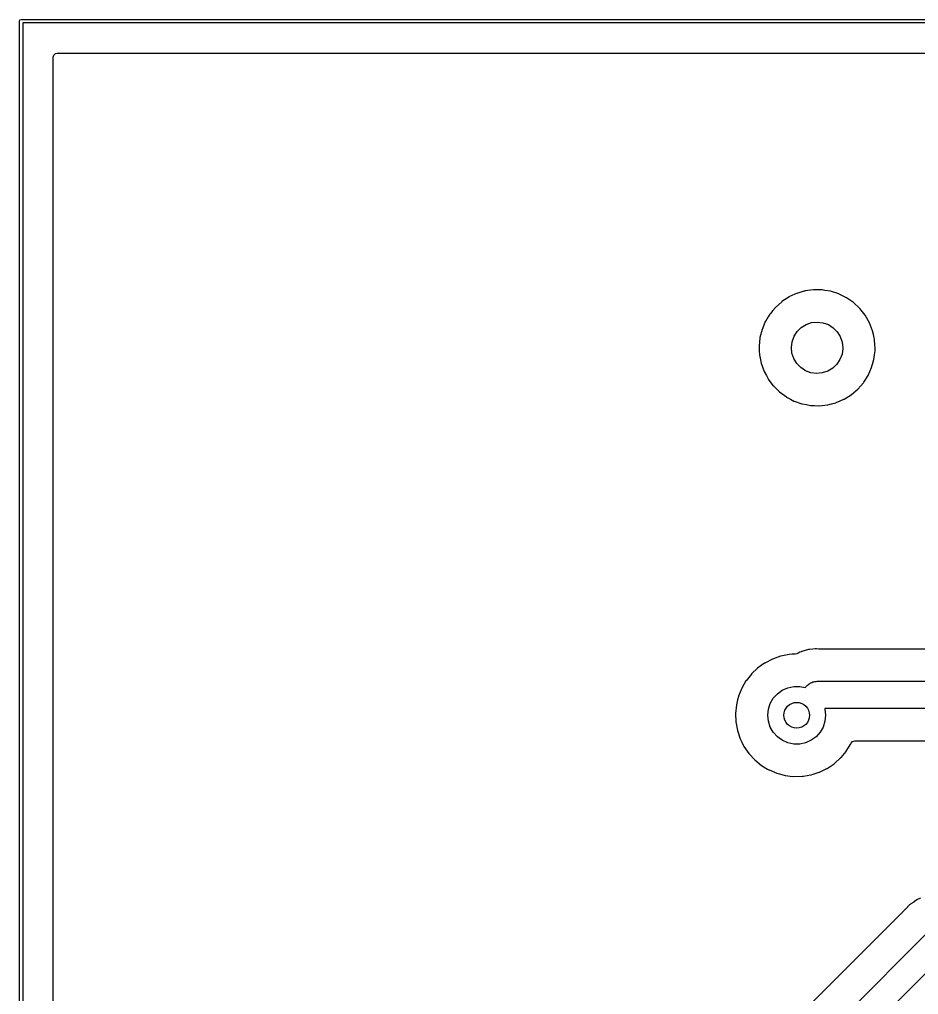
# Model space of a CAD drawing. Extents: x 86.3 to 160.1, y -151.8 to -76.2.
# Drawn here: x 86.31 to 114.28, y -106.47 to -76.15 of the extents above; entities that cross this region are included whole.
import ezdxf

# ---------------------------------------------------------------- set-up
doc = ezdxf.new("R2010")
doc.units = 0
doc.layers.add('BLACK', color=7, linetype='CONTINUOUS')

msp = doc.modelspace()

# ---------------------------------------------------------------- linework, layer by layer
at = {"layer": 'BLACK', "linetype": 'CONTINUOUS'}
for p, q in [((86.31, -76.2), (86.3246, -76.1646)), ((86.31, -151.765), (86.31, -76.2)), ((86.3246, -76.1646), (86.36, -76.15)), ((86.36, -76.15), (160.02, -76.15)), ((86.41, -76.25), (86.41, -151.715)), ((159.97, -76.25), (86.41, -76.25)), ((87.3605, -77.3265), (87.3805, -77.2584)), ((87.3605, -150.638), (87.3605, -77.3265)), ((87.3805, -77.2584), (87.4342, -77.2119)), ((87.4342, -77.2119), (87.4865, -77.2005)), ((87.4865, -77.2005), (122.964, -77.2005)), ((110.714, -84.6043), (110.493, -84.6688)), ((110.745, -84.5952), (110.714, -84.6043)), ((110.75, -84.5939), (110.745, -84.5952)), ((110.745, -84.5952), (110.745, -84.5952)), ((111.015, -84.5578), (110.75, -84.5939)), ((111.019, -84.5579), (111.015, -84.5578)), ((111.149, -84.5596), (111.019, -84.5579)), ((111.019, -84.5579), (111.019, -84.5579)), ((111.282, -84.5613), (111.149, -84.5596)), ((111.287, -84.5621), (111.282, -84.5613)), ((111.361, -84.5741), (111.287, -84.5621)), ((111.287, -84.5621), (111.287, -84.5621)), ((111.546, -84.6043), (111.361, -84.5741)), ((111.801, -84.6859), (111.546, -84.6043)), ((110.246, -84.7834), (110.03, -84.925)), ((110.25, -84.7808), (110.246, -84.7834)), ((110.437, -84.6947), (110.25, -84.7808)), ((110.488, -84.6708), (110.437, -84.6947)), ((110.493, -84.6688), (110.488, -84.6708)), ((110.488, -84.6708), (110.488, -84.6708)), ((111.806, -84.688), (111.801, -84.6859)), ((112.037, -84.8022), (111.806, -84.688)), ((111.806, -84.688), (111.806, -84.688)), ((112.041, -84.8043), (112.037, -84.8022)), ((112.261, -84.9568), (112.041, -84.8043)), ((109.749, -85.1987), (109.673, -85.2895)), ((109.826, -85.1058), (109.749, -85.1987)), ((110.026, -84.9276), (109.826, -85.1058)), ((110.03, -84.925), (110.026, -84.9276)), ((110.03, -84.925), (110.03, -84.925)), ((112.456, -85.1402), (112.261, -84.9568)), ((112.622, -85.3503), (112.456, -85.1402)), ((109.602, -85.3982), (109.516, -85.5403)), ((109.653, -85.3155), (109.602, -85.3982)), ((109.655, -85.3115), (109.653, -85.3155)), ((109.673, -85.2895), (109.655, -85.3115)), ((112.755, -85.5827), (112.622, -85.3503)), ((109.412, -85.7916), (109.348, -86.0419)), ((109.413, -85.7871), (109.412, -85.7916)), ((109.412, -85.7916), (109.412, -85.7916)), ((109.465, -85.662), (109.413, -85.7871)), ((109.514, -85.5446), (109.465, -85.662)), ((109.516, -85.5403), (109.514, -85.5446)), ((109.514, -85.5446), (109.514, -85.5446)), ((110.505, -85.8544), (110.632, -85.7296)), ((110.632, -85.7296), (110.784, -85.6361)), ((110.784, -85.6361), (110.953, -85.5787)), ((110.953, -85.5787), (111.131, -85.56)), ((111.131, -85.56), (111.308, -85.5811)), ((111.308, -85.5811), (111.476, -85.641)), ((111.476, -85.641), (111.626, -85.7365)), ((111.626, -85.7365), (111.752, -85.8631)), ((112.852, -85.8321), (112.755, -85.5827)), ((109.347, -86.0465), (109.32, -86.3127)), ((109.348, -86.0419), (109.347, -86.0465)), ((110.347, -86.1719), (110.408, -86.0043)), ((110.408, -86.0043), (110.505, -85.8544)), ((111.752, -85.8631), (111.846, -86.0143)), ((111.846, -86.0143), (111.905, -86.1828)), ((112.878, -85.9492), (112.852, -85.8321)), ((112.9, -86.0465), (112.878, -85.9492)), ((112.911, -86.0931), (112.9, -86.0465)), ((112.911, -86.0978), (112.911, -86.0931)), ((112.925, -86.2792), (112.911, -86.0978)), ((112.911, -86.0978), (112.911, -86.0978)), ((109.32, -86.3127), (109.32, -86.3174)), ((109.32, -86.3174), (109.327, -86.4513)), ((109.32, -86.3174), (109.32, -86.3174)), ((110.325, -86.3488), (110.347, -86.1719)), ((110.342, -86.5263), (110.325, -86.3488)), ((111.925, -86.3823), (111.9, -86.559)), ((111.905, -86.1828), (111.925, -86.36)), ((111.925, -86.36), (111.925, -86.3823)), ((112.931, -86.36), (112.925, -86.2792)), ((112.928, -86.4545), (112.931, -86.36)), ((109.327, -86.4513), (109.333, -86.58)), ((109.333, -86.58), (109.385, -86.8425)), ((110.399, -86.6956), (110.342, -86.5263)), ((110.491, -86.8481), (110.399, -86.6956)), ((111.837, -86.7257), (111.738, -86.8742)), ((111.9, -86.559), (111.837, -86.7257)), ((112.872, -86.8), (112.893, -86.7245)), ((112.893, -86.7245), (112.894, -86.72)), ((112.893, -86.7245), (112.893, -86.7245)), ((112.894, -86.72), (112.912, -86.58)), ((112.912, -86.58), (112.928, -86.4576)), ((112.928, -86.4576), (112.928, -86.4545)), ((112.928, -86.4576), (112.928, -86.4576)), ((109.385, -86.8425), (109.476, -87.0944)), ((110.615, -86.9764), (110.491, -86.8481)), ((110.764, -87.0741), (110.615, -86.9764)), ((111.609, -86.9972), (111.455, -87.0885)), ((111.738, -86.8742), (111.609, -86.9972)), ((112.712, -87.2215), (112.822, -86.9775)), ((112.822, -86.9775), (112.872, -86.8)), ((109.476, -87.0944), (109.478, -87.0985)), ((109.478, -87.0985), (109.546, -87.2255)), ((109.546, -87.2255), (109.602, -87.3301)), ((109.602, -87.3301), (109.605, -87.3339)), ((109.605, -87.3339), (109.605, -87.3339)), ((109.605, -87.3339), (109.689, -87.4466)), ((110.931, -87.1362), (110.764, -87.0741)), ((111.108, -87.1598), (110.931, -87.1362)), ((111.286, -87.1437), (111.108, -87.1598)), ((111.455, -87.0885), (111.286, -87.1437)), ((112.58, -87.4268), (112.709, -87.2255)), ((112.709, -87.2255), (112.712, -87.2215)), ((112.709, -87.2255), (112.709, -87.2255)), ((109.689, -87.4466), (109.762, -87.5445)), ((109.762, -87.5445), (109.766, -87.5478)), ((109.766, -87.5478), (109.766, -87.5478)), ((109.766, -87.5478), (109.9, -87.6805)), ((112.391, -87.6478), (112.484, -87.5408)), ((112.484, -87.5408), (112.564, -87.4501)), ((112.564, -87.4501), (112.567, -87.4466)), ((112.564, -87.4501), (112.564, -87.4501)), ((112.567, -87.4466), (112.58, -87.4268)), ((109.9, -87.6805), (109.952, -87.733)), ((109.952, -87.733), (110.168, -87.8912)), ((110.168, -87.8912), (110.172, -87.8934)), ((110.172, -87.8934), (110.172, -87.8934)), ((110.172, -87.8934), (110.302, -87.9615)), ((111.963, -87.9591), (112.182, -87.8232)), ((112.182, -87.8232), (112.186, -87.8207)), ((112.182, -87.8232), (112.182, -87.8232)), ((112.186, -87.8207), (112.2, -87.8091)), ((112.2, -87.8091), (112.387, -87.6508)), ((112.387, -87.6508), (112.391, -87.6478)), ((112.387, -87.6508), (112.387, -87.6508)), ((110.302, -87.9615), (110.405, -88.0158)), ((110.405, -88.0158), (110.409, -88.0173)), ((110.409, -88.0173), (110.653, -88.1025)), ((110.653, -88.1025), (110.653, -88.1025)), ((110.653, -88.1025), (110.658, -88.104)), ((110.658, -88.104), (110.662, -88.1049)), ((110.662, -88.1049), (110.79, -88.1292)), ((110.79, -88.1292), (110.921, -88.1539)), ((110.921, -88.1539), (111.048, -88.1589)), ((111.048, -88.1589), (111.183, -88.1643)), ((111.183, -88.1643), (111.183, -88.1643)), ((111.183, -88.1643), (111.188, -88.1644)), ((111.188, -88.1644), (111.284, -88.1539)), ((111.284, -88.1539), (111.449, -88.1358)), ((111.449, -88.1358), (111.454, -88.1353)), ((111.449, -88.1358), (111.449, -88.1358)), ((111.454, -88.1353), (111.57, -88.1049)), ((111.57, -88.1049), (111.708, -88.0684)), ((111.708, -88.0684), (111.713, -88.0672)), ((111.713, -88.0672), (111.838, -88.0136)), ((111.838, -88.0136), (111.954, -87.9634)), ((111.954, -87.9634), (111.959, -87.9615)), ((111.954, -87.9634), (111.954, -87.9634)), ((111.959, -87.9615), (111.963, -87.9591)), ((111.963, -87.9591), (111.963, -87.9591)), ((110.626, -95.8146), (110.59, -95.8314)), ((110.631, -95.8123), (110.626, -95.8146)), ((110.626, -95.8146), (110.626, -95.8146)), ((110.636, -95.8109), (110.631, -95.8123)), ((110.64, -95.8093), (110.636, -95.8109)), ((110.645, -95.8078), (110.64, -95.8093)), ((110.65, -95.8056), (110.645, -95.8078)), ((110.717, -95.788), (110.65, -95.8056)), ((110.756, -95.7779), (110.717, -95.788)), ((110.758, -95.7774), (110.756, -95.7779)), ((110.859, -95.7497), (110.758, -95.7774)), ((110.864, -95.7483), (110.859, -95.7497)), ((110.859, -95.7497), (110.859, -95.7497)), ((110.87, -95.7478), (110.864, -95.7483)), ((110.874, -95.7469), (110.87, -95.7478)), ((110.879, -95.7461), (110.874, -95.7469)), ((110.884, -95.7448), (110.879, -95.7461)), ((110.889, -95.7443), (110.884, -95.7448)), ((110.994, -95.7355), (110.889, -95.7443)), ((110.889, -95.7443), (110.889, -95.7443)), ((110.995, -95.7353), (110.994, -95.7355)), ((111.068, -95.7282), (110.995, -95.7353)), ((111.105, -95.7245), (111.068, -95.7282)), ((111.11, -95.7249), (111.105, -95.7245)), ((111.171, -95.7292), (111.11, -95.7249)), ((111.11, -95.7249), (111.11, -95.7249)), ((111.18, -95.7295), (111.171, -95.7292)), ((116.012, -95.7295), (111.18, -95.7295)), ((109.733, -96.0414), (109.494, -96.1654)), ((109.987, -95.9522), (109.733, -96.0414)), ((109.992, -95.9513), (109.987, -95.9522)), ((110.149, -95.9199), (109.992, -95.9513)), ((109.992, -95.9513), (109.992, -95.9513)), ((110.251, -95.8997), (110.149, -95.9199)), ((110.346, -95.8944), (110.251, -95.8997)), ((110.444, -95.8891), (110.346, -95.8944)), ((110.489, -95.8781), (110.444, -95.8891)), ((110.518, -95.8648), (110.489, -95.8781)), ((110.53, -95.8597), (110.518, -95.8648)), ((110.531, -95.859), (110.53, -95.8597)), ((110.537, -95.8563), (110.531, -95.859)), ((110.59, -95.8314), (110.537, -95.8563)), ((109.272, -96.325), (109.085, -96.5034)), ((109.275, -96.3219), (109.272, -96.325)), ((109.272, -96.325), (109.272, -96.325)), ((109.385, -96.2435), (109.275, -96.3219)), ((109.491, -96.168), (109.385, -96.2435)), ((109.494, -96.1654), (109.491, -96.168)), ((109.491, -96.168), (109.491, -96.168)), ((108.912, -96.7229), (108.781, -96.9479)), ((108.914, -96.719), (108.912, -96.7229)), ((109.081, -96.5077), (108.914, -96.719)), ((109.085, -96.5034), (109.081, -96.5077)), ((111.027, -96.7456), (111.059, -96.7352)), ((111.059, -96.7352), (111.092, -96.7352)), ((111.092, -96.7352), (111.125, -96.73)), ((111.125, -96.73), (116.513, -96.73)), ((108.779, -96.9518), (108.678, -97.2012)), ((108.781, -96.9479), (108.779, -96.9518)), ((108.781, -96.9479), (108.781, -96.9479)), ((109.888, -97.1212), (110.04, -97.0106)), ((110.04, -97.0106), (110.212, -96.934)), ((110.212, -96.934), (110.396, -96.8949)), ((110.396, -96.8949), (110.584, -96.8949)), ((110.584, -96.8949), (110.749, -96.93)), ((110.749, -96.93), (110.824, -96.8545)), ((110.824, -96.8545), (110.852, -96.8348)), ((110.852, -96.8348), (110.875, -96.8112)), ((110.875, -96.8112), (110.905, -96.796)), ((110.905, -96.796), (110.932, -96.7763)), ((110.932, -96.7763), (110.964, -96.766)), ((110.964, -96.766), (110.994, -96.7508)), ((110.994, -96.7508), (111.027, -96.7456)), ((108.651, -97.3084), (108.613, -97.4624)), ((108.677, -97.2055), (108.651, -97.3084)), ((108.678, -97.2012), (108.677, -97.2055)), ((108.677, -97.2055), (108.677, -97.2055)), ((109.668, -97.4239), (109.762, -97.261)), ((109.762, -97.261), (109.888, -97.1212)), ((108.613, -97.4624), (108.586, -97.7302)), ((109.59, -97.79), (109.61, -97.6029)), ((109.61, -97.6029), (109.668, -97.4239)), ((116.516, -97.58), (111.363, -97.58)), ((111.363, -97.58), (111.37, -97.6029)), ((111.37, -97.6029), (111.39, -97.79)), ((108.586, -97.7302), (108.596, -97.9991)), ((109.61, -97.9771), (109.59, -97.79)), ((111.39, -97.79), (111.37, -97.9771)), ((108.596, -97.9991), (108.645, -98.2638)), ((109.668, -98.1561), (109.61, -97.9771)), ((109.762, -98.319), (109.668, -98.1561)), ((111.312, -98.1561), (111.218, -98.319)), ((111.37, -97.9771), (111.312, -98.1561)), ((108.645, -98.2638), (108.73, -98.5191)), ((108.73, -98.5191), (108.732, -98.5231)), ((108.732, -98.5231), (108.732, -98.5231)), ((108.732, -98.5231), (108.782, -98.6235)), ((109.888, -98.4588), (109.762, -98.319)), ((110.04, -98.5694), (109.888, -98.4588)), ((111.092, -98.4588), (110.94, -98.5694)), ((111.218, -98.319), (111.092, -98.4588)), ((108.782, -98.6235), (108.85, -98.7599)), ((108.85, -98.7599), (109.003, -98.9813)), ((110.212, -98.646), (110.04, -98.5694)), ((110.396, -98.6851), (110.212, -98.646)), ((110.584, -98.6851), (110.396, -98.6851)), ((110.768, -98.646), (110.584, -98.6851)), ((110.94, -98.5694), (110.768, -98.646)), ((112.031, -98.9099), (112.174, -98.6816)), ((112.174, -98.6816), (112.185, -98.6556)), ((112.185, -98.6556), (112.231, -98.6013)), ((112.231, -98.6013), (112.301, -98.5805)), ((112.301, -98.5805), (115.534, -98.5805)), ((109.003, -98.9813), (109.006, -98.9846)), ((109.006, -98.9846), (109.183, -99.1757)), ((111.661, -99.2926), (111.855, -99.1189)), ((111.855, -99.1189), (111.858, -99.116)), ((111.858, -99.116), (111.871, -99.1006)), ((111.871, -99.1006), (112.029, -98.9133)), ((112.029, -98.9133), (112.031, -98.9099)), ((112.029, -98.9133), (112.029, -98.9133)), ((109.183, -99.1757), (109.183, -99.1757)), ((109.183, -99.1757), (109.186, -99.1789)), ((109.186, -99.1789), (109.394, -99.3489)), ((109.394, -99.3489), (109.398, -99.3512)), ((109.398, -99.3512), (109.398, -99.3512)), ((109.398, -99.3512), (109.582, -99.462)), ((109.582, -99.462), (109.625, -99.4877)), ((111.195, -99.5596), (111.43, -99.447)), ((111.43, -99.447), (111.434, -99.4451)), ((111.43, -99.447), (111.43, -99.447)), ((111.434, -99.4451), (111.438, -99.4426)), ((111.438, -99.4426), (111.654, -99.298)), ((111.654, -99.298), (111.658, -99.2955)), ((111.654, -99.298), (111.654, -99.298)), ((111.658, -99.2955), (111.661, -99.2926)), ((111.661, -99.2926), (111.661, -99.2926)), ((109.625, -99.4877), (109.629, -99.4894)), ((109.629, -99.4894), (109.629, -99.4894)), ((109.629, -99.4894), (109.869, -99.5909)), ((109.869, -99.5909), (109.869, -99.5909)), ((109.869, -99.5909), (109.873, -99.5926)), ((109.873, -99.5926), (109.958, -99.6152)), ((109.958, -99.6152), (110.129, -99.6605)), ((110.129, -99.6605), (110.129, -99.6605)), ((110.129, -99.6605), (110.133, -99.6616)), ((110.133, -99.6616), (110.137, -99.6621)), ((110.137, -99.6621), (110.137, -99.6621)), ((110.137, -99.6621), (110.286, -99.6798)), ((110.286, -99.6798), (110.4, -99.6932)), ((110.4, -99.6932), (110.669, -99.6869)), ((110.669, -99.6869), (110.697, -99.6823)), ((110.697, -99.6823), (110.93, -99.6434)), ((110.93, -99.6434), (110.935, -99.6427)), ((110.93, -99.6434), (110.93, -99.6434)), ((110.935, -99.6427), (110.939, -99.6414)), ((110.939, -99.6414), (111.187, -99.5629)), ((110.939, -99.6414), (110.939, -99.6414)), ((111.187, -99.5629), (111.191, -99.5616)), ((111.187, -99.5629), (111.187, -99.5629)), ((111.191, -99.5616), (111.195, -99.5596)), ((111.195, -99.5596), (111.195, -99.5596)), ((114.004, -103.69), (113.941, -103.753)), ((114.023, -103.673), (114.004, -103.69)), ((114.026, -103.67), (114.023, -103.673)), ((114.03, -103.668), (114.026, -103.67)), ((114.031, -103.667), (114.03, -103.667)), ((114.03, -103.667), (114.03, -103.667)), ((114.03, -103.667), (114.03, -103.668)), ((114.035, -103.664), (114.031, -103.667)), ((114.039, -103.66), (114.035, -103.664)), ((114.13, -103.599), (114.039, -103.66)), ((114.131, -103.598), (114.13, -103.599)), ((114.217, -103.538), (114.131, -103.598)), ((114.222, -103.535), (114.217, -103.538)), ((114.227, -103.533), (114.222, -103.535)), ((114.231, -103.53), (114.227, -103.533)), ((114.235, -103.528), (114.231, -103.53)), ((114.239, -103.525), (114.235, -103.528)), ((114.34, -103.48), (114.239, -103.525)), ((113.847, -103.847), (103.42, -114.274)), ((113.859, -103.833), (113.847, -103.847)), ((113.86, -103.831), (113.859, -103.833)), ((113.864, -103.827), (113.86, -103.831)), ((113.86, -103.831), (113.86, -103.831)), ((113.939, -103.755), (113.864, -103.827)), ((113.941, -103.753), (113.939, -103.755)), ((103.764, -115.345), (114.634, -104.474)), ((115.111, -105.2), (104.363, -115.948))]:
    msp.add_line(p, q, dxfattribs=at)
at = {"layer": 'BLACK'}
msp.add_circle((110.49, -97.79), 0.4, dxfattribs=at)

doc.saveas('drawing.dxf')
